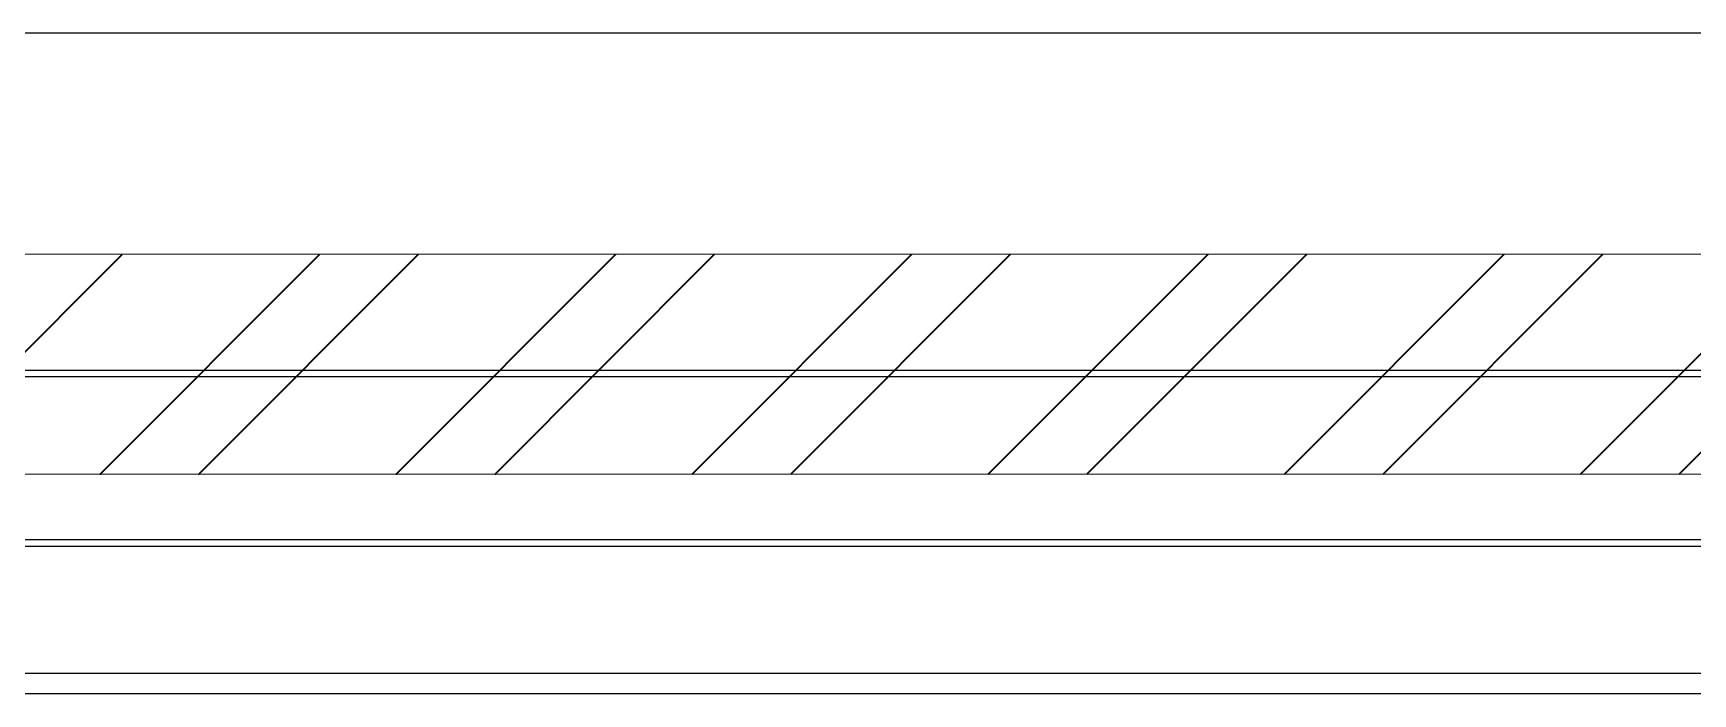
# Model space of a CAD drawing. Header units: millimetres. Extents: x 32496 to 166256, y 3504 to 23939.
# Drawn here: x 101406 to 102161, y 8558 to 8858 of the extents above; entities that cross this region are included whole.
import ezdxf

# ---------------------------------------------------------------- set-up
doc = ezdxf.new("R2010")
doc.units = ezdxf.units.MM
doc.layers.get('0').update_dxf_attribs({"lineweight": 35})
doc.layers.add('QIAOJIA_0', color=7, linetype='Continuous')
doc.layers.add('S04S0230_0', color=7, linetype='Continuous')

# ---------------------------------------------------------------- blocks, each defined once
blk = doc.blocks.new('etryt5rte')
at = {"color": 2, "lineweight": -3}
for p, q in [((76194.75, -53517.2), (63702.7, -53517.2)), ((76094.75, -53617.2), (63802.7, -53619.51)), ((75994.75, -53717.2), (63902.7, -53719.51)), ((75894.64, -53817.41), (64002.7, -53817.41))]:
    blk.add_line(p, q, dxfattribs=at)
at = {"color": 2}
for p, q in [((73249.7, -53717.73), (73349.7, -53617.72)), ((73339.52, -53717.71), (73439.52, -53617.7)), ((73384.43, -53717.7), (73484.43, -53617.69)), ((73474.25, -53717.68), (73574.25, -53617.68)), ((73519.16, -53717.68), (73619.16, -53617.67)), ((73608.97, -53717.66), (73708.98, -53617.65)), ((73653.88, -53717.65), (73753.89, -53617.64)), ((73743.7, -53717.63), (73843.71, -53617.63)), ((73788.61, -53717.62), (73888.62, -53617.62)), ((73878.43, -53717.61), (73978.44, -53617.6)), ((73923.34, -53717.6), (74023.35, -53617.59)), ((74013.16, -53717.58), (74113.17, -53617.58)), ((74058.07, -53717.57), (74158.08, -53617.57))]:
    blk.add_line(p, q, dxfattribs=at)
blk = doc.blocks.new('gtrytrgtrr')
at = {"layer": 'QIAOJIA_0', "color": 7, "linetype": 'Continuous'}
blk.add_line((68109.26, -72509.09), (70991.96, -72509.09), dxfattribs=at)
at = {"layer": 'S04S0230_0', "color": 7, "linetype": 'Continuous'}
for p, q in [((60350.26, -72371.29), (72186.26, -72371.29)), ((60350.26, -72451.29), (72186.26, -72451.29))]:
    blk.add_line(p, q, dxfattribs=at)
at = {"layer": 'S04S0230_0', "color": 9, "linetype": 'Continuous'}
for p, q in [((60350.26, -72374.29), (72186.26, -72374.29)), ((60350.26, -72448.29), (72186.26, -72448.29))]:
    blk.add_line(p, q, dxfattribs=at)

msp = doc.modelspace()

# ---------------------------------------------------------------- block references
for name, p in [('etryt5rte', (28096.931, 62375.365)), ('gtrytrgtrr', (31776.885, 81076.369))]:
    msp.add_blockref(name, p)

doc.saveas('drawing.dxf')
